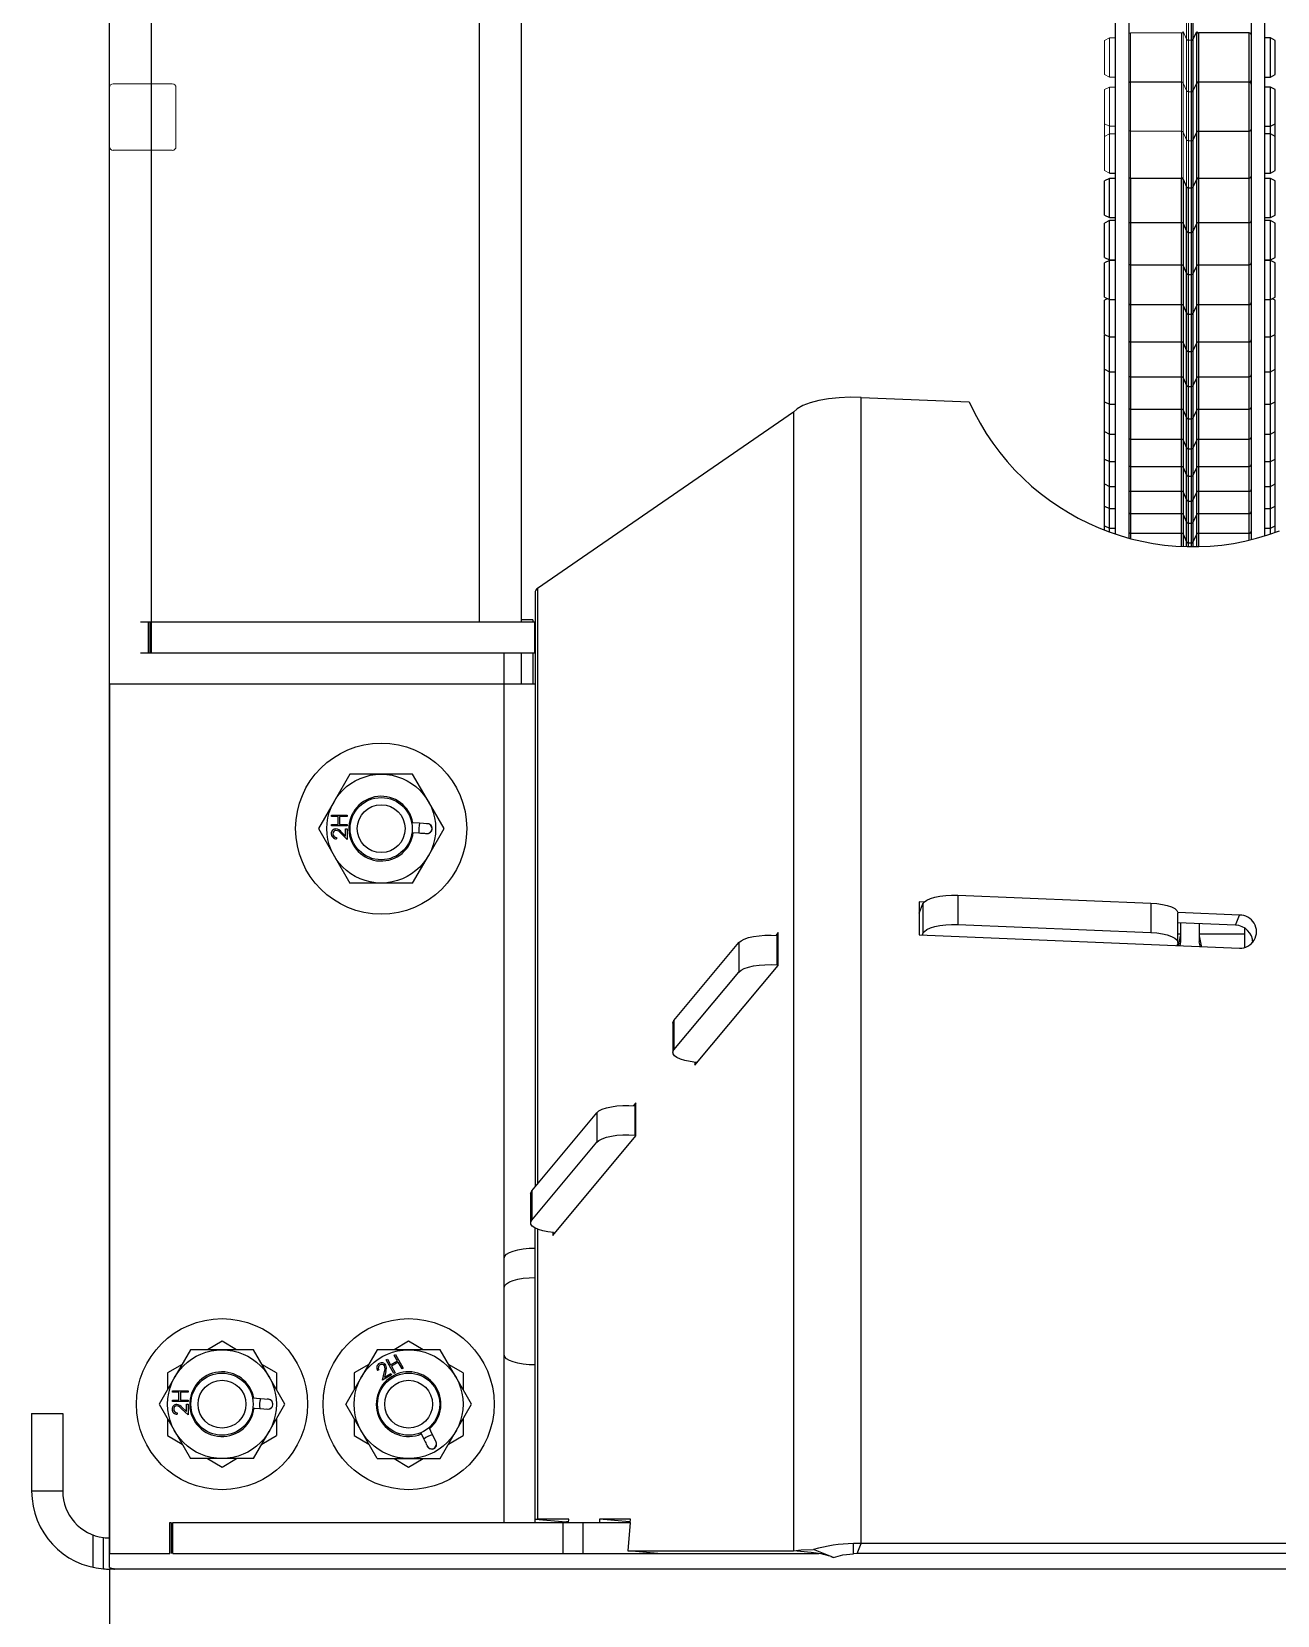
# Model space of a CAD drawing. Header units: feet. Extents: x 0.3 to 98.5, y -18.6 to 31.5.
# Drawn here: x 49.753 to 50.235, y -7.105 to -6.492 of the extents above; entities that cross this region are included whole.
import ezdxf

# ---------------------------------------------------------------- set-up
doc = ezdxf.new("R2010")
doc.units = ezdxf.units.FT
doc.header["$MEASUREMENT"] = 0
doc.layers.add('DETL-RACK-FADE', color=8, linetype='Continuous')

msp = doc.modelspace()

# ---------------------------------------------------------------- linework, layer by layer
for p, q in [((49.78266, -7.08661), (49.78266, -5.42332)), ((49.79891, -6.73276), (49.79891, -5.42062)), ((49.94207, -5.42062), (49.94207, -6.72072)), ((49.92582, -5.42534), (49.92582, -6.72072)), ((50.17209, -5.45352), (50.17209, -6.6865)), ((50.1773, -5.45352), (50.1773, -6.68809)), ((50.22471, -5.45352), (50.22471, -6.68886)), ((50.22993, -5.45352), (50.22993, -6.68741)), ((50.20161, -6.69151), (50.20161, -6.22503)), ((50.20228, -6.69151), (50.20228, -6.3067)), ((50.20228, -6.49508), (50.20365, -6.49214)), ((50.20365, -6.49224), (50.20363, -6.49219)), ((50.20365, -6.69151), (50.20365, -6.49224)), ((50.22399, -6.49266), (50.20432, -6.49266)), ((50.20432, -6.49266), (50.20432, -6.51163)), ((50.22399, -6.51163), (50.22399, -6.49266)), ((50.23217, -6.49456), (50.22993, -6.49456)), ((50.23404, -6.49552), (50.23217, -6.49456)), ((50.23217, -6.50973), (50.23217, -6.49456)), ((50.23404, -6.50877), (50.23404, -6.49552)), ((50.22993, -6.50973), (50.23217, -6.50973)), ((50.23217, -6.50973), (50.23404, -6.50877)), ((50.20228, -6.515), (50.20365, -6.51205)), ((50.20432, -6.51163), (50.22399, -6.51163)), ((50.22399, -6.5117), (50.20432, -6.5117)), ((50.20432, -6.5117), (50.20432, -6.6915)), ((50.22399, -6.68903), (50.22399, -6.5117)), ((50.23217, -6.5136), (50.22993, -6.5136)), ((50.23404, -6.51456), (50.23217, -6.5136)), ((50.23217, -6.54692), (50.23217, -6.5136)), ((50.23404, -6.54595), (50.23404, -6.51456)), ((50.23217, -6.52877), (50.23404, -6.52781)), ((50.20228, -6.53403), (50.20365, -6.53109)), ((50.20432, -6.53067), (50.22399, -6.53067)), ((50.22993, -6.52877), (50.23217, -6.52877)), ((50.23217, -6.53174), (50.22993, -6.53174)), ((50.23404, -6.53271), (50.23217, -6.53174)), ((50.16985, -6.54692), (50.17209, -6.54692)), ((50.22993, -6.54692), (50.23217, -6.54692)), ((50.23217, -6.54692), (50.23404, -6.54595)), ((50.16985, -6.54899), (50.16797, -6.54995)), ((50.16797, -6.56319), (50.16797, -6.54995)), ((50.17209, -6.54899), (50.16985, -6.54899)), ((50.16985, -6.56416), (50.16985, -6.54899)), ((50.17802, -6.54881), (50.19769, -6.54881)), ((50.17802, -6.54881), (50.17802, -6.68829)), ((50.19769, -6.69138), (50.19769, -6.54881)), ((50.19836, -6.54924), (50.19973, -6.55218)), ((50.19836, -6.54924), (50.19836, -6.69142)), ((50.19973, -6.69147), (50.19973, -6.55218)), ((50.2004, -6.55261), (50.20161, -6.55261)), ((50.2004, -6.69149), (50.2004, -6.55261)), ((50.20228, -6.55218), (50.20365, -6.54924)), ((50.20432, -6.54881), (50.22399, -6.54881)), ((50.23217, -6.54899), (50.22993, -6.54899)), ((50.23404, -6.54995), (50.23217, -6.54899)), ((50.23217, -6.56416), (50.23217, -6.54899)), ((50.23404, -6.56319), (50.23404, -6.54995)), ((50.16797, -6.56319), (50.16985, -6.56416)), ((50.16985, -6.56531), (50.16797, -6.56627)), ((50.16985, -6.56416), (50.17209, -6.56416)), ((50.17209, -6.56531), (50.16985, -6.56531)), ((50.16985, -6.58048), (50.16985, -6.56531)), ((50.22993, -6.56416), (50.23217, -6.56416)), ((50.23217, -6.56531), (50.22993, -6.56531)), ((50.23217, -6.56416), (50.23404, -6.56319)), ((50.23404, -6.56627), (50.23217, -6.56531)), ((50.23217, -6.58048), (50.23217, -6.56531)), ((50.16797, -6.57952), (50.16797, -6.56627)), ((50.17802, -6.56605), (50.19769, -6.56605)), ((50.19836, -6.56648), (50.19973, -6.56942)), ((50.2004, -6.56985), (50.20161, -6.56985)), ((50.20228, -6.56942), (50.20365, -6.56648)), ((50.20432, -6.56605), (50.22399, -6.56605)), ((50.23404, -6.57952), (50.23404, -6.56627)), ((50.16797, -6.57952), (50.16985, -6.58048)), ((50.16985, -6.58071), (50.16797, -6.58167)), ((50.16797, -6.59491), (50.16797, -6.58167)), ((50.16985, -6.58048), (50.17209, -6.58048)), ((50.17209, -6.58071), (50.16985, -6.58071)), ((50.16985, -6.68572), (50.16985, -6.58071)), ((50.17802, -6.58238), (50.19769, -6.58238)), ((50.19836, -6.5828), (50.19973, -6.58575)), ((50.20228, -6.58575), (50.20365, -6.5828)), ((50.20432, -6.58238), (50.22399, -6.58238)), ((50.22993, -6.58048), (50.23217, -6.58048)), ((50.23217, -6.58071), (50.22993, -6.58071)), ((50.23217, -6.58048), (50.23404, -6.57952)), ((50.23404, -6.58167), (50.23217, -6.58071)), ((50.23217, -6.68669), (50.23217, -6.58071)), ((50.23404, -6.59491), (50.23404, -6.58167)), ((50.2004, -6.58617), (50.20161, -6.58617)), ((50.16797, -6.59491), (50.16985, -6.59588)), ((50.16915, -6.59552), (50.16797, -6.59612)), ((50.16985, -6.59588), (50.17209, -6.59588)), ((50.22993, -6.59588), (50.23217, -6.59588)), ((50.23217, -6.59588), (50.23404, -6.59491)), ((50.23404, -6.59612), (50.23286, -6.59552)), ((50.16797, -6.60937), (50.16797, -6.59612)), ((50.17802, -6.59777), (50.19769, -6.59777)), ((50.19836, -6.5982), (50.19973, -6.60114)), ((50.2004, -6.60157), (50.20161, -6.60157)), ((50.20228, -6.60114), (50.20365, -6.5982)), ((50.20432, -6.59777), (50.22399, -6.59777)), ((50.23404, -6.60937), (50.23404, -6.59612)), ((50.16797, -6.60937), (50.16985, -6.61033)), ((50.16822, -6.6095), (50.16797, -6.60963)), ((50.16797, -6.68502), (50.16797, -6.60963)), ((50.16985, -6.61033), (50.17209, -6.61033)), ((50.17802, -6.61223), (50.19769, -6.61223)), ((50.19836, -6.61265), (50.19973, -6.6156)), ((50.20228, -6.6156), (50.20365, -6.61265)), ((50.20432, -6.61223), (50.22399, -6.61223)), ((50.22993, -6.61033), (50.23217, -6.61033)), ((50.23217, -6.61033), (50.23404, -6.60937)), ((50.23404, -6.60963), (50.23379, -6.6095)), ((50.23404, -6.68603), (50.23404, -6.60963)), ((50.2004, -6.61602), (50.20161, -6.61602)), ((50.16797, -6.62287), (50.16985, -6.62384)), ((50.16985, -6.62384), (50.17209, -6.62384)), ((50.17802, -6.62573), (50.19769, -6.62573)), ((50.19836, -6.62616), (50.19973, -6.6291)), ((50.20228, -6.6291), (50.20365, -6.62616)), ((50.20432, -6.62573), (50.22399, -6.62573)), ((50.22993, -6.62384), (50.23217, -6.62384)), ((50.23217, -6.62384), (50.23404, -6.62287)), ((50.2004, -6.62953), (50.20161, -6.62953)), ((50.07375, -7.07738), (50.07375, -6.63371)), ((50.07375, -6.63371), (50.11555, -6.63544)), ((50.16797, -6.63542), (50.16985, -6.63638)), ((50.16985, -6.63638), (50.17209, -6.63638)), ((50.17802, -6.63828), (50.19769, -6.63828)), ((50.19836, -6.6387), (50.19973, -6.64164)), ((50.20228, -6.64164), (50.20365, -6.6387)), ((50.20432, -6.63828), (50.22399, -6.63828)), ((50.22993, -6.63638), (50.23217, -6.63638)), ((50.23217, -6.63638), (50.23404, -6.63542)), ((50.04745, -6.63941), (49.94835, -6.70771)), ((50.04745, -6.63941), (50.04745, -7.08024)), ((50.2004, -6.64207), (50.20161, -6.64207)), ((50.16797, -6.64699), (50.16985, -6.64795)), ((50.16985, -6.64795), (50.17209, -6.64795)), ((50.17802, -6.64985), (50.19769, -6.64985)), ((50.19836, -6.65028), (50.19973, -6.65322)), ((50.20228, -6.65322), (50.20365, -6.65028)), ((50.20432, -6.64985), (50.22399, -6.64985)), ((50.22993, -6.64795), (50.23217, -6.64795)), ((50.23217, -6.64795), (50.23404, -6.64699)), ((50.2004, -6.65364), (50.20161, -6.65364)), ((50.16797, -6.65759), (50.16985, -6.65855)), ((50.16985, -6.65855), (50.17209, -6.65855)), ((50.17802, -6.66045), (50.19769, -6.66045)), ((50.19836, -6.66087), (50.19973, -6.66381)), ((50.20228, -6.66381), (50.20365, -6.66087)), ((50.20432, -6.66045), (50.22399, -6.66045)), ((50.22993, -6.65855), (50.23217, -6.65855)), ((50.23217, -6.65855), (50.23404, -6.65759)), ((50.16797, -6.6672), (50.16985, -6.66816)), ((50.16985, -6.66816), (50.17209, -6.66816)), ((50.2004, -6.66424), (50.20161, -6.66424)), ((50.22993, -6.66816), (50.23217, -6.66816)), ((50.23217, -6.66816), (50.23404, -6.6672)), ((50.17802, -6.67006), (50.19769, -6.67006)), ((50.19836, -6.67048), (50.19973, -6.67343)), ((50.2004, -6.67385), (50.20161, -6.67385)), ((50.20228, -6.67343), (50.20365, -6.67048)), ((50.20432, -6.67006), (50.22399, -6.67006)), ((50.16797, -6.67582), (50.16985, -6.67678)), ((50.16985, -6.67678), (50.17209, -6.67678)), ((50.17802, -6.67868), (50.19769, -6.67868)), ((50.19836, -6.6791), (50.19973, -6.68204)), ((50.20228, -6.68204), (50.20365, -6.6791)), ((50.20432, -6.67868), (50.22399, -6.67868)), ((50.22993, -6.67678), (50.23217, -6.67678)), ((50.23217, -6.67678), (50.23404, -6.67582)), ((50.16797, -6.68343), (50.16985, -6.6844)), ((50.16985, -6.6844), (50.17209, -6.6844)), ((50.17802, -6.68629), (50.19769, -6.68629)), ((50.19836, -6.68672), (50.19973, -6.68966)), ((50.2004, -6.68247), (50.20161, -6.68247)), ((50.20228, -6.68966), (50.20365, -6.68672)), ((50.20432, -6.68629), (50.22399, -6.68629)), ((50.22993, -6.6844), (50.23217, -6.6844)), ((50.23217, -6.6844), (50.23404, -6.68343)), ((50.2004, -6.69009), (50.20161, -6.69009)), ((49.94751, -6.70892), (49.94751, -6.93923)), ((49.94835, -6.70771), (49.94835, -6.93823)), ((49.94724, -6.72072), (49.79471, -6.72072)), ((49.79774, -6.73276), (49.79774, -6.72072)), ((49.79846, -6.73276), (49.79846, -6.72072)), ((49.94655, -6.71987), (49.94207, -6.71987)), ((49.94655, -6.71987), (49.94655, -6.72072)), ((49.94724, -6.72072), (49.94724, -6.73276)), ((49.94724, -6.73276), (49.79471, -6.73276)), ((49.93547, -7.06922), (49.93547, -6.73276)), ((49.94207, -6.73276), (49.94207, -6.7448)), ((49.94655, -6.73276), (49.94655, -6.7448)), ((49.94751, -6.7448), (49.78267, -6.7448)), ((49.78267, -6.7448), (49.78267, -7.08126)), ((49.87572, -6.7796), (49.86963, -6.79013)), ((49.90005, -6.7796), (49.87572, -6.7796)), ((49.90614, -6.79013), (49.90005, -6.7796)), ((49.86963, -6.79013), (49.86355, -6.80067)), ((49.91222, -6.80067), (49.90614, -6.79013)), ((49.8687, -6.79547), (49.87472, -6.79547)), ((49.8687, -6.79601), (49.8687, -6.79547)), ((49.87117, -6.79601), (49.8687, -6.79601)), ((49.87117, -6.79909), (49.87117, -6.79601)), ((49.87179, -6.79601), (49.87179, -6.79909)), ((49.87472, -6.79601), (49.87179, -6.79601)), ((49.87472, -6.79547), (49.87472, -6.79601)), ((49.90275, -6.79858), (49.8997, -6.79837)), ((49.86355, -6.80067), (49.86963, -6.81121)), ((49.8687, -6.79909), (49.87117, -6.79909)), ((49.8687, -6.79963), (49.8687, -6.79909)), ((49.87472, -6.79963), (49.8687, -6.79963)), ((49.87055, -6.80403), (49.87055, -6.80458)), ((49.87179, -6.79909), (49.87472, -6.79909)), ((49.87472, -6.80481), (49.87223, -6.80247)), ((49.8725, -6.80201), (49.8741, -6.80352)), ((49.8741, -6.80072), (49.87472, -6.80072)), ((49.8741, -6.80352), (49.8741, -6.80072)), ((49.87472, -6.79909), (49.87472, -6.79963)), ((49.87472, -6.80072), (49.87472, -6.80481)), ((49.89984, -6.80214), (49.90249, -6.80233)), ((49.90584, -6.7988), (49.90275, -6.79858)), ((49.90571, -6.79874), (49.90541, -6.79877)), ((49.90614, -6.81121), (49.91222, -6.80067)), ((49.86963, -6.81121), (49.87572, -6.82175)), ((49.90005, -6.82175), (49.90614, -6.81121)), ((49.90005, -6.82175), (49.87572, -6.82175)), ((50.09621, -6.82903), (50.09621, -6.84179)), ((50.09809, -6.82911), (50.09621, -6.82903)), ((50.11111, -6.8264), (50.11111, -6.83779)), ((50.11111, -6.8264), (50.18586, -6.82949)), ((50.09621, -6.83341), (50.09764, -6.82978)), ((50.09638, -6.83298), (50.09621, -6.83297)), ((50.09764, -6.82978), (50.09764, -6.84117)), ((50.18586, -6.82949), (50.18586, -6.84089)), ((50.22017, -6.83417), (50.19636, -6.83319)), ((50.19638, -6.84476), (50.19638, -6.83337)), ((50.21864, -6.83805), (50.22017, -6.83417)), ((50.04153, -6.8409), (50.04062, -6.84199)), ((50.04153, -6.85366), (50.04153, -6.8409)), ((50.09764, -6.84117), (50.09738, -6.84184)), ((50.11111, -6.83779), (50.18586, -6.84089)), ((50.21864, -6.83805), (50.19638, -6.83713)), ((50.19739, -6.83717), (50.19739, -6.84452)), ((50.20462, -6.83747), (50.20462, -6.84452)), ((50.22208, -6.83925), (50.22208, -6.8467)), ((50.00119, -6.87495), (50.02638, -6.84478)), ((50.02638, -6.84478), (50.02638, -6.85617)), ((50.04115, -6.85343), (50.04115, -6.84203)), ((50.04115, -6.84203), (50.04153, -6.84207)), ((50.09621, -6.84179), (50.22017, -6.84693)), ((50.19601, -6.84593), (50.19628, -6.84526)), ((50.19739, -6.84152), (50.19638, -6.84152)), ((50.19739, -6.84452), (50.19707, -6.84597)), ((50.22208, -6.84152), (50.20462, -6.84152)), ((50.04153, -6.85346), (50.04115, -6.85343)), ((50.00119, -6.88634), (50.02638, -6.85617)), ((50.00928, -6.89227), (50.04153, -6.85366)), ((50.00077, -6.87597), (50.00077, -6.88737)), ((50.00119, -6.87495), (50.00119, -6.88634)), ((50.00928, -6.8911), (50.00928, -6.89227)), ((50.01019, -6.89118), (50.00966, -6.89114)), ((49.98652, -6.90678), (49.9856, -6.90787)), ((49.98614, -6.90791), (49.98614, -6.9193)), ((49.98614, -6.90791), (49.98652, -6.90795)), ((49.98652, -6.91953), (49.98652, -6.90678)), ((49.94617, -6.94083), (49.97136, -6.91066)), ((49.97136, -6.91066), (49.97136, -6.92205)), ((49.95427, -6.95815), (49.98652, -6.91953)), ((49.98614, -6.9193), (49.98652, -6.91934)), ((49.94617, -6.95222), (49.97136, -6.92205)), ((49.94575, -6.94185), (49.94575, -6.95324)), ((49.94617, -6.94083), (49.94617, -6.95222)), ((49.94751, -7.06922), (49.94751, -6.95528)), ((49.94835, -6.95567), (49.94835, -7.06802)), ((49.95427, -6.95698), (49.95427, -6.95815)), ((49.95464, -6.95701), (49.95518, -6.95706)), ((49.78267, -6.99996), (49.78266, -6.99997)), ((49.82625, -6.99912), (49.8206, -7.00238)), ((49.8319, -7.00238), (49.82625, -6.99912)), ((49.8985, -6.99912), (49.89286, -7.00238)), ((49.90415, -7.00238), (49.8985, -6.99912)), ((49.81408, -7.00238), (49.808, -7.01292)), ((49.83842, -7.00238), (49.81408, -7.00238)), ((49.8445, -7.01292), (49.83842, -7.00238)), ((49.88634, -7.00238), (49.88025, -7.01292)), ((49.91067, -7.00238), (49.88634, -7.00238)), ((49.88981, -7.00632), (49.89028, -7.00605)), ((49.89282, -7.01154), (49.88981, -7.00632)), ((49.89028, -7.00605), (49.89151, -7.00819)), ((49.89151, -7.00819), (49.89419, -7.00665)), ((49.89295, -7.00451), (49.89342, -7.00424)), ((49.89419, -7.00665), (49.89295, -7.00451)), ((49.89342, -7.00424), (49.89643, -7.00945)), ((49.91675, -7.01292), (49.91067, -7.00238)), ((49.808, -7.01292), (49.80192, -7.02345)), ((49.81082, -7.00803), (49.80518, -7.01129)), ((49.80518, -7.01129), (49.80518, -7.01781)), ((49.84732, -7.01129), (49.84168, -7.00803)), ((49.85058, -7.02345), (49.8445, -7.01292)), ((49.84732, -7.01129), (49.84732, -7.01781)), ((49.88025, -7.01292), (49.87417, -7.02345)), ((49.88308, -7.00803), (49.87743, -7.01129)), ((49.87743, -7.01129), (49.87743, -7.01781)), ((49.88692, -7.01013), (49.88646, -7.0104)), ((49.88834, -7.01412), (49.88912, -7.0108)), ((49.89188, -7.01208), (49.88834, -7.01412)), ((49.88965, -7.0108), (49.88915, -7.01294)), ((49.88915, -7.01294), (49.89157, -7.01154)), ((49.89157, -7.01154), (49.89188, -7.01208)), ((49.89449, -7.00718), (49.89182, -7.00873)), ((49.89182, -7.00873), (49.89329, -7.01127)), ((49.89329, -7.01127), (49.89282, -7.01154)), ((49.89596, -7.00972), (49.89449, -7.00718)), ((49.89643, -7.00945), (49.89596, -7.00972)), ((49.91958, -7.01129), (49.91393, -7.00803)), ((49.92284, -7.02345), (49.91675, -7.01292)), ((49.91958, -7.01129), (49.91958, -7.01781)), ((49.80706, -7.01825), (49.81309, -7.01825)), ((49.80706, -7.01879), (49.80706, -7.01825)), ((49.80954, -7.01879), (49.80706, -7.01879)), ((49.80954, -7.02188), (49.80954, -7.01879)), ((49.81015, -7.01879), (49.81015, -7.02188)), ((49.81309, -7.01879), (49.81015, -7.01879)), ((49.81309, -7.01825), (49.81309, -7.01879)), ((49.80192, -7.02345), (49.81408, -7.04453)), ((49.80706, -7.02188), (49.80954, -7.02188)), ((49.80706, -7.02242), (49.80706, -7.02188)), ((49.81309, -7.02242), (49.80706, -7.02242)), ((49.81015, -7.02188), (49.81309, -7.02188)), ((49.81086, -7.02479), (49.81247, -7.0263)), ((49.81247, -7.0235), (49.81309, -7.0235)), ((49.81247, -7.0263), (49.81247, -7.0235)), ((49.81309, -7.02188), (49.81309, -7.02242)), ((49.81309, -7.0235), (49.81309, -7.02759)), ((49.84112, -7.02136), (49.83807, -7.02115)), ((49.8382, -7.02493), (49.84086, -7.02511)), ((49.84086, -7.02511), (49.84394, -7.02533)), ((49.8442, -7.02158), (49.84112, -7.02136)), ((49.84407, -7.02153), (49.84378, -7.02155)), ((49.8445, -7.03399), (49.85058, -7.02345)), ((49.88634, -7.04453), (49.87417, -7.02345)), ((49.91067, -7.04453), (49.92284, -7.02345)), ((49.75255, -7.02708), (49.76459, -7.02708)), ((49.75255, -7.02708), (49.75255, -7.05717)), ((49.76459, -7.02708), (49.76459, -7.05717)), ((49.80518, -7.0291), (49.80518, -7.03562)), ((49.80892, -7.02682), (49.80892, -7.02736)), ((49.81309, -7.02759), (49.81059, -7.02525)), ((49.84732, -7.0291), (49.84732, -7.03562)), ((49.87743, -7.0291), (49.87743, -7.03562)), ((49.91958, -7.0291), (49.91958, -7.03562)), ((49.80518, -7.03562), (49.81082, -7.03888)), ((49.83842, -7.04453), (49.8445, -7.03399)), ((49.84168, -7.03888), (49.84732, -7.03562)), ((49.87743, -7.03562), (49.88308, -7.03888)), ((49.9032, -7.03454), (49.90437, -7.03693)), ((49.90775, -7.03529), (49.90641, -7.03254)), ((49.9091, -7.03807), (49.90775, -7.03529)), ((49.91393, -7.03888), (49.91958, -7.03562)), ((49.90908, -7.03793), (49.90892, -7.03768)), ((49.83842, -7.04453), (49.81408, -7.04453)), ((49.8206, -7.04453), (49.82625, -7.04779)), ((49.82625, -7.04779), (49.8319, -7.04453)), ((49.88634, -7.04453), (49.91067, -7.04453)), ((49.89286, -7.04453), (49.8985, -7.04779)), ((49.8985, -7.04779), (49.90415, -7.04453)), ((49.76459, -7.05717), (49.75255, -7.05717)), ((49.78266, -7.05717), (49.78267, -7.05717)), ((49.95955, -7.06915), (49.94751, -7.06809)), ((49.96048, -7.06802), (49.94835, -7.06802)), ((49.96038, -7.06922), (49.96048, -7.06802)), ((49.97244, -7.06802), (49.97234, -7.06922)), ((49.9844, -7.06802), (49.97244, -7.06802)), ((49.98406, -7.06904), (49.97244, -7.06802)), ((49.98429, -7.06922), (49.9844, -7.06802)), ((49.77636, -7.08661), (49.77636, -7.0741)), ((49.80603, -7.06922), (49.80642, -7.06922)), ((49.80603, -7.08126), (49.80603, -7.06922)), ((49.80675, -7.08126), (49.80675, -7.06922)), ((49.80721, -7.08126), (49.80721, -7.06922)), ((49.80721, -7.06922), (49.98429, -7.06922)), ((49.95831, -7.08126), (49.95831, -7.06922)), ((49.95955, -7.06922), (49.95955, -7.06907)), ((49.95997, -7.06904), (49.96039, -7.06904)), ((49.96614, -7.08126), (49.96614, -7.06922)), ((49.98429, -7.06922), (49.98339, -7.08024)), ((49.98405, -7.06922), (49.98406, -7.06904)), ((49.98406, -7.06904), (49.98431, -7.06904)), ((49.7804, -7.08719), (49.7804, -7.07509)), ((49.98339, -7.08024), (50.04745, -7.08024)), ((49.99501, -7.08126), (49.98339, -7.08024)), ((50.05431, -7.08084), (50.04745, -7.08024)), ((50.063, -7.08274), (50.05529, -7.07974)), ((50.07375, -7.07738), (50.0707, -7.07741)), ((50.0707, -7.08132), (50.0707, -7.07741)), ((50.07222, -7.08126), (50.07375, -7.07738)), ((50.48263, -7.07738), (50.07375, -7.07738)), ((49.78267, -7.08126), (49.80603, -7.08126)), ((49.80721, -7.08126), (50.05733, -7.08126)), ((50.06194, -7.08237), (50.063, -7.08274)), ((50.07222, -7.08126), (50.0707, -7.08132)), ((50.69315, -7.08126), (50.07222, -7.08126)), ((50.61936, -7.08728), (49.78266, -7.08728)), ((49.78266, -7.08728), (49.78266, -7.13287))]:
    msp.add_line(p, q)
at = {"flags": 128}
for points in [[(50.07375, -6.63371), (50.06944, -6.63365), (50.06518, -6.63385), (50.06109, -6.63429), (50.05731, -6.63496), (50.05395, -6.63584), (50.05114, -6.6369), (50.04895, -6.6381), (50.04745, -6.63941)], [(49.94751, -6.72526), (49.94736, -6.72512), (49.94724, -6.725)], [(49.90249, -6.80233), (49.90308, -6.80237), (49.90366, -6.80241), (49.90419, -6.80245), (49.90466, -6.80248), (49.90505, -6.80251), (49.90534, -6.80253), (49.90552, -6.80254), (49.90558, -6.80255)], [(50.09764, -6.82978), (50.09817, -6.82903), (50.09913, -6.82833), (50.1005, -6.82771), (50.10222, -6.82718), (50.10422, -6.82677), (50.10643, -6.8265), (50.10875, -6.82637), (50.11111, -6.8264)], [(50.18586, -6.82949), (50.18816, -6.82967), (50.19032, -6.82998), (50.19224, -6.83042), (50.19386, -6.83098), (50.19511, -6.83163), (50.19595, -6.83234), (50.19635, -6.8331), (50.19638, -6.83337)], [(50.09764, -6.84117), (50.09817, -6.84042), (50.09913, -6.83972), (50.1005, -6.8391), (50.10222, -6.83857), (50.10422, -6.83816), (50.10643, -6.83789), (50.10875, -6.83776), (50.11111, -6.83779)], [(50.18586, -6.84089), (50.18816, -6.84106), (50.19032, -6.84137), (50.19224, -6.84181), (50.19386, -6.84237), (50.19511, -6.84302), (50.19595, -6.84374), (50.19635, -6.84449), (50.19628, -6.84526)], [(50.02638, -6.84478), (50.02722, -6.84407), (50.02847, -6.84342), (50.03009, -6.84286), (50.03201, -6.84242), (50.03416, -6.8421), (50.03646, -6.84193), (50.03882, -6.84191), (50.04115, -6.84203)], [(50.19665, -6.84596), (50.19672, -6.84561), (50.19739, -6.84219)], [(50.20462, -6.84219), (50.20539, -6.84608), (50.20543, -6.84632)], [(50.20502, -6.8463), (50.20496, -6.84606), (50.20462, -6.84452)], [(50.02638, -6.85617), (50.02722, -6.85546), (50.02847, -6.85481), (50.03009, -6.85425), (50.03201, -6.85381), (50.03416, -6.85349), (50.03646, -6.85332), (50.03882, -6.8533), (50.04115, -6.85343)], [(50.00077, -6.87597), (50.00079, -6.87571), (50.00119, -6.87495)], [(50.00966, -6.89114), (50.00745, -6.89086), (50.00545, -6.89046), (50.00373, -6.88993), (50.00236, -6.88931), (50.0014, -6.88861), (50.00087, -6.88786), (50.00079, -6.8871), (50.00119, -6.88634)], [(49.97136, -6.91066), (49.9722, -6.90995), (49.97345, -6.9093), (49.97507, -6.90874), (49.977, -6.9083), (49.97915, -6.90798), (49.98145, -6.90781), (49.98381, -6.90779), (49.98614, -6.90791)], [(49.97136, -6.92205), (49.9722, -6.92134), (49.97345, -6.92069), (49.97507, -6.92013), (49.977, -6.91969), (49.97915, -6.91937), (49.98145, -6.9192), (49.98381, -6.91918), (49.98614, -6.9193)], [(49.94575, -6.94185), (49.94578, -6.94159), (49.94617, -6.94083)], [(49.95464, -6.95701), (49.95244, -6.95674), (49.95044, -6.95634), (49.94872, -6.95581), (49.94735, -6.95519), (49.94638, -6.95449), (49.94585, -6.95374), (49.94578, -6.95298), (49.94617, -6.95222)], [(49.93547, -6.96693), (49.9357, -6.96617), (49.93638, -6.96544), (49.9375, -6.96476), (49.93899, -6.96417), (49.94082, -6.96368), (49.9429, -6.96332), (49.94516, -6.9631), (49.94751, -6.96302)], [(49.93547, -6.97832), (49.9357, -6.97756), (49.93638, -6.97683), (49.9375, -6.97615), (49.93899, -6.97556), (49.94082, -6.97507), (49.9429, -6.97471), (49.94516, -6.97449), (49.94751, -6.97441)], [(49.94751, -7.00825), (49.94516, -7.00817), (49.9429, -7.00795), (49.94082, -7.00759), (49.93899, -7.00711), (49.9375, -7.00651), (49.93638, -7.00584), (49.9357, -7.0051), (49.93547, -7.00434)], [(49.90437, -7.03693), (49.90463, -7.03747), (49.90488, -7.03798), (49.90512, -7.03846), (49.90532, -7.03889), (49.90549, -7.03924), (49.90562, -7.0395), (49.9057, -7.03966), (49.90573, -7.03971)], [(50.04745, -7.08024), (50.05043, -7.07979), (50.05529, -7.07974)], [(50.063, -7.08274), (50.0666, -7.08181), (50.0707, -7.08132)], [(49.78435, -7.08728), (49.78456, -7.08726), (49.78443, -7.08721), (49.78433, -7.08719)]]:
    msp.add_lwpolyline(points, dxfattribs=at)
for centre, radius in [((49.88788, -6.80067), 0.03312), ((49.88788, -6.80067), 0.02107), ((49.88788, -6.80067), 0.01204), ((49.88788, -6.80067), 0.00926), ((49.82625, -7.02345), 0.03312), ((49.8985, -7.02345), 0.03312), ((49.82625, -7.02345), 0.02107), ((49.8985, -7.02345), 0.02107), ((49.82625, -7.02345), 0.01204), ((49.8985, -7.02345), 0.01204), ((49.82625, -7.02345), 0.00926), ((49.8985, -7.02345), 0.00926)]:
    msp.add_circle(centre, radius)
at = {"color": 7, "linetype": 'Continuous', "lineweight": 15}
for centre, radius, start, end in [((50.17802, -6.49339), 0.000723, 90, 180), ((50.19769, -6.49193), 0.000737, 270, 335), ((50.2004, -6.49477), 0.000737, 205, 270), ((49.7841, -6.51378), 0.00145, 90, 180), ((49.80697, -6.51378), 0.00145, 0, 90), ((50.17802, -6.51091), 0.000723, 180, 270), ((50.17802, -6.51242), 0.000723, 90, 180), ((50.19769, -6.51237), 0.000737, 25, 90), ((50.19769, -6.51097), 0.000737, 270, 288.13132), ((50.2004, -6.51468), 0.000737, 205, 270), ((50.17802, -6.52994), 0.000723, 180, 270), ((50.17802, -6.53057), 0.000723, 154.29163, 180), ((50.19769, -6.5314), 0.000737, 25, 90), ((50.2004, -6.53372), 0.000737, 205, 270), ((49.7841, -6.53665), 0.00145, 180, 270), ((49.80697, -6.53665), 0.00145, 270, 0)]:
    msp.add_arc(centre, radius, start, end, dxfattribs=at)
for centre, radius, start, end in [((50.20161, -6.49477), 0.000737, 270, 335), ((50.20432, -6.49193), 0.000737, 205, 270), ((50.22399, -6.49339), 0.000723, 0, 90), ((50.20161, -6.51468), 0.000737, 270, 335), ((50.20432, -6.51237), 0.000737, 90, 155), ((50.20432, -6.51097), 0.000737, 251.86868, 270), ((50.22399, -6.51091), 0.000723, 270, 0), ((50.22399, -6.51242), 0.000723, 0, 90), ((50.20161, -6.53372), 0.000737, 270, 335), ((50.20432, -6.5314), 0.000737, 90, 155), ((50.22399, -6.52994), 0.000723, 270, 0), ((50.22399, -6.53057), 0.000723, 0, 25.70837), ((50.17802, -6.54809), 0.000723, 180, 270), ((50.19769, -6.54955), 0.000737, 25, 90), ((50.2004, -6.55187), 0.000737, 205, 270), ((50.20161, -6.55187), 0.000737, 270, 335), ((50.20432, -6.54955), 0.000737, 90, 155), ((50.22399, -6.54809), 0.000723, 270, 0), ((50.17802, -6.56533), 0.000723, 180, 270), ((50.22399, -6.56533), 0.000723, 270, 0), ((50.19769, -6.56679), 0.000737, 25, 90), ((50.2004, -6.56911), 0.000737, 205, 270), ((50.20161, -6.56911), 0.000737, 270, 335), ((50.20432, -6.56679), 0.000737, 90, 155), ((50.17802, -6.58166), 0.000723, 180, 270), ((50.19769, -6.58312), 0.000737, 25, 90), ((50.20432, -6.58312), 0.000737, 90, 155), ((50.22399, -6.58166), 0.000723, 270, 0), ((50.2004, -6.58543), 0.000737, 205, 270), ((50.20161, -6.58543), 0.000737, 270, 335), ((50.17802, -6.59705), 0.000723, 180, 270), ((50.19769, -6.59851), 0.000737, 25, 90), ((50.2004, -6.60083), 0.000737, 205, 270), ((50.20161, -6.60083), 0.000737, 270, 335), ((50.20432, -6.59851), 0.000737, 90, 155), ((50.22399, -6.59705), 0.000723, 270, 0), ((50.17802, -6.61151), 0.000723, 180, 270), ((50.19769, -6.61297), 0.000737, 25, 90), ((50.20432, -6.61297), 0.000737, 90, 155), ((50.22399, -6.61151), 0.000723, 270, 0), ((50.2004, -6.61528), 0.000737, 205, 270), ((50.20161, -6.61528), 0.000737, 270, 335), ((50.17802, -6.62501), 0.000723, 180, 270), ((50.19769, -6.62647), 0.000737, 25, 90), ((50.20432, -6.62647), 0.000737, 90, 155), ((50.22399, -6.62501), 0.000723, 270, 0), ((50.2004, -6.62879), 0.000737, 205, 270), ((50.20161, -6.62879), 0.000737, 270, 335), ((50.20221, -6.5965), 0.09501, 204.19854, 290.60287), ((50.17802, -6.63755), 0.000723, 180, 270), ((50.19769, -6.63901), 0.000737, 25, 90), ((50.20432, -6.63901), 0.000737, 90, 155), ((50.22399, -6.63755), 0.000723, 270, 0), ((50.2004, -6.64133), 0.000737, 205, 270), ((50.20161, -6.64133), 0.000737, 270, 335), ((50.17802, -6.64913), 0.000723, 180, 270), ((50.19769, -6.65059), 0.000737, 25, 90), ((50.20432, -6.65059), 0.000737, 90, 155), ((50.22399, -6.64913), 0.000723, 270, 0), ((50.2004, -6.65291), 0.000737, 205, 270), ((50.20161, -6.65291), 0.000737, 270, 335), ((50.17802, -6.65972), 0.000723, 180, 270), ((50.19769, -6.66118), 0.000737, 25, 90), ((50.20432, -6.66118), 0.000737, 90, 155), ((50.22399, -6.65972), 0.000723, 270, 0), ((50.17802, -6.66934), 0.000723, 180, 270), ((50.2004, -6.6635), 0.000737, 205, 270), ((50.20161, -6.6635), 0.000737, 270, 335), ((50.22399, -6.66934), 0.000723, 270, 0), ((50.19769, -6.67079), 0.000737, 25, 90), ((50.2004, -6.67311), 0.000737, 205, 270), ((50.20161, -6.67311), 0.000737, 270, 335), ((50.20432, -6.67079), 0.000737, 90, 155), ((50.17802, -6.67795), 0.000723, 180, 270), ((50.19769, -6.67941), 0.000737, 25, 90), ((50.20432, -6.67941), 0.000737, 90, 155), ((50.22399, -6.67795), 0.000723, 270, 0), ((50.17802, -6.68557), 0.000723, 180, 270), ((50.19769, -6.68703), 0.000737, 25, 90), ((50.2004, -6.68173), 0.000737, 205, 270), ((50.20161, -6.68173), 0.000737, 270, 335), ((50.20432, -6.68703), 0.000737, 90, 155), ((50.22399, -6.68557), 0.000723, 270, 0), ((50.2004, -6.68935), 0.000737, 205, 270), ((50.20161, -6.68935), 0.000737, 270, 335), ((49.88788, -6.80067), 0.01252, 10.43425, 353.09206), ((49.87031, -6.80256), 0.00177, 89.18777, 181.73195), ((49.8705, -6.80262), 0.00196, 179.75685, 271.49658), ((49.87042, -6.80259), 0.00126, 91.75961, 182.12185), ((49.87055, -6.80265), 0.00138, 179.49243, 270.25992), ((49.86998, -6.80395), 0.00318, 37.6076, 83.55143), ((49.87005, -6.80393), 0.00262, 33.87327, 82.77828), ((49.91198, -6.80111), 0.00956, 164.67267, 187.32692), ((49.90571, -6.80067), 0.00193, 253.16143, 90), ((49.90571, -6.80067), 0.00188, 266, 86), ((50.22039, -6.84055), 0.00638, 268.03827, 91.96173), ((50.21848, -6.84489), 0.00685, 0.5941, 88.66671), ((49.82625, -7.02345), 0.01252, 10.43425, 353.52224), ((49.8985, -7.02345), 0.01252, 310.43425, 293.09207), ((49.88812, -7.00937), 0.00196, 119.75508, 211.49777), ((49.88812, -7.00943), 0.00138, 119.49289, 210.25956), ((49.88808, -7.00918), 0.00177, 29.18624, 121.7324), ((49.88811, -7.00929), 0.00126, 31.76079, 122.12169), ((49.88677, -7.00964), 0.00262, 333.87403, 22.77739), ((49.88671, -7.00959), 0.00318, 337.60625, 23.55324), ((49.80868, -7.02534), 0.00177, 89.18726, 181.73156), ((49.80879, -7.02538), 0.00126, 91.75783, 182.12494), ((49.80834, -7.02673), 0.00318, 37.60661, 83.55355), ((49.80842, -7.02671), 0.00262, 33.87248, 82.77907), ((49.85034, -7.02389), 0.00956, 164.6725, 187.3271), ((49.84407, -7.02345), 0.00193, 253.16143, 90), ((49.84407, -7.02345), 0.00188, 266, 86), ((49.80887, -7.0254), 0.00196, 179.7566, 271.49682), ((49.80891, -7.02543), 0.00138, 179.48961, 270.26215), ((49.91017, -7.04454), 0.00956, 104.67325, 127.32672), ((49.90741, -7.03889), 0.00193, 193.16143, 30), ((49.90741, -7.03889), 0.00188, 206, 26), ((49.78266, -7.05717), 0.03011, 180, 265.69617), ((49.78266, -7.05717), 0.01806, 180, 262.81488), ((49.78266, -7.05717), 0.01807, 262.81567, 269.99936), ((50.07184, -7.13724), 0.05984, 91.09525, 106.05308), ((50.05118, -7.11594), 0.03524, 72.02986, 84.89845), ((49.78266, -7.05718), 0.0301, 265.69528, 270.00043)]:
    msp.add_arc(centre, radius, start, end)
for centre, major_axis, ratio, start_param, end_param in [((49.97159, -6.70975), (0.02408, -0.00087), 0.195884, 2.884084, 3.148675), ((49.97159, -7.07006), (0.02408, -0.00197), 0.022041, 2.878808, 3.143399), ((49.97159, -7.07006), (0.01204, -0.00099), 0.022041, 2.878808, 3.143399), ((49.78527, -7.05717), (0, 0.03011), 0.414214, 2.930731, 3.066477)]:
    msp.add_ellipse(centre, major_axis=major_axis, ratio=ratio, start_param=start_param, end_param=end_param)
at = {"layer": 'DETL-RACK-FADE', "linetype": 'Continuous', "lineweight": 15}
for p, q in [((50.19973, -6.55218), (50.19973, -6.43022)), ((50.2004, -6.55261), (50.2004, -6.43064)), ((50.16985, -6.49456), (50.16797, -6.49552)), ((50.16797, -6.50877), (50.16797, -6.49552)), ((50.17209, -6.49456), (50.16985, -6.49456)), ((50.16985, -6.50973), (50.16985, -6.49456)), ((50.19769, -6.49266), (50.17802, -6.49266)), ((50.17802, -6.49266), (50.17802, -6.51163)), ((50.19769, -6.51163), (50.19769, -6.49266)), ((50.19836, -6.49214), (50.19973, -6.49508)), ((50.19838, -6.49219), (50.19836, -6.49224)), ((50.19836, -6.49224), (50.19836, -6.54924)), ((50.2004, -6.49551), (50.20161, -6.49551)), ((50.16797, -6.50877), (50.16985, -6.50973)), ((50.16985, -6.50973), (50.17209, -6.50973)), ((49.78266, -6.53665), (49.78266, -6.51378)), ((49.7841, -6.51234), (49.80697, -6.51234)), ((49.80841, -6.51378), (49.80841, -6.53665)), ((50.16985, -6.5136), (50.16797, -6.51456)), ((50.16797, -6.54595), (50.16797, -6.51456)), ((50.17209, -6.5136), (50.16985, -6.5136)), ((50.16985, -6.54692), (50.16985, -6.5136)), ((50.17802, -6.51163), (50.19769, -6.51163)), ((50.19769, -6.5117), (50.17802, -6.5117)), ((50.17802, -6.5117), (50.17802, -6.54881)), ((50.19769, -6.54881), (50.19769, -6.5117)), ((50.19836, -6.51205), (50.19973, -6.515)), ((50.2004, -6.51542), (50.20161, -6.51542)), ((50.16797, -6.52781), (50.16985, -6.52877)), ((50.16985, -6.53174), (50.16797, -6.53271)), ((50.16985, -6.52877), (50.17209, -6.52877)), ((50.17209, -6.53174), (50.16985, -6.53174)), ((50.17802, -6.53067), (50.19769, -6.53067)), ((50.19836, -6.53109), (50.19973, -6.53403)), ((50.2004, -6.53446), (50.20161, -6.53446)), ((49.80697, -6.53809), (49.7841, -6.53809)), ((50.16797, -6.54595), (50.16985, -6.54692))]:
    msp.add_line(p, q, dxfattribs=at)

doc.saveas('drawing.dxf')
